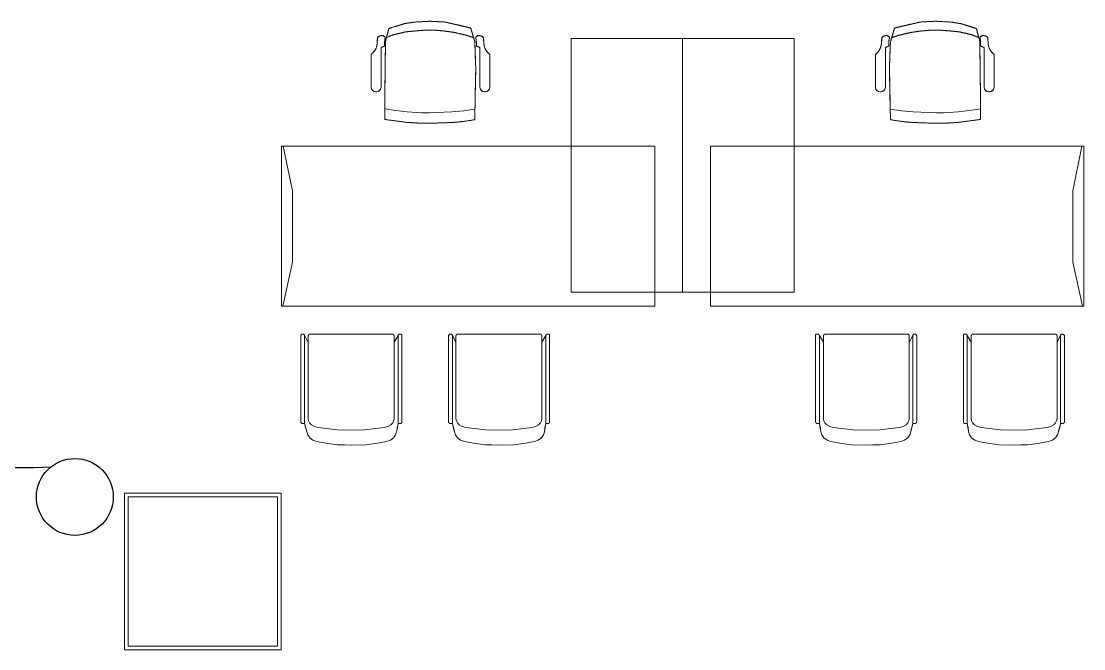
# Model space of a CAD drawing. Extents: x -1281 to 23780, y 0 to 7214.
# Drawn here: x 2525 to 3095, y 2364 to 2700 of the extents above; entities that cross this region are included whole.
import ezdxf

# ---------------------------------------------------------------- set-up
doc = ezdxf.new("R2010")
doc.units = 0
doc.header["$LTSCALE"] = 25
doc.header["$MEASUREMENT"] = 0
doc.layers.get('0').update_dxf_attribs({"color": 9, "lineweight": 9})
for name, color, linetype, lineweight in [('01', 9, 'Continuous', 9), ('05', 9, 'Continuous', 9), ('10', 9, 'Continuous', 9), ('14', 9, 'Continuous', 9), ('40', 9, 'Continuous', 9), ('DATA TAVAN', 160, 'Continuous', 30)]:
    doc.layers.add(name, color=color, linetype=linetype, lineweight=lineweight)

# ---------------------------------------------------------------- blocks, each defined once
blk = doc.blocks.new('Group-32-1')
for p, q in [((384804.5516, 69159.371), (384804.573, 69159.3356)), ((384804.5731, 69159.3699), (384804.573, 69159.3694)), ((384804.573, 69159.3694), (384804.573, 69159.3689)), ((384804.573, 69159.3689), (384804.573, 69158.9239)), ((384804.5732, 69159.3709), (384804.5731, 69159.3704)), ((384804.5731, 69159.3704), (384804.5731, 69159.3699)), ((384804.5733, 69159.3713), (384804.5732, 69159.3709)), ((384804.5735, 69159.3718), (384804.5733, 69159.3713)), ((384804.5736, 69159.3723), (384804.5735, 69159.3718)), ((384804.5738, 69159.3727), (384804.5736, 69159.3723)), ((384804.574, 69159.3732), (384804.5738, 69159.3727)), ((384804.5742, 69159.3736), (384804.574, 69159.3732)), ((384804.5745, 69159.374), (384804.5742, 69159.3736)), ((384804.5747, 69159.3745), (384804.5745, 69159.374)), ((384804.575, 69159.3749), (384804.5747, 69159.3745)), ((384804.5753, 69159.3752), (384804.575, 69159.3749)), ((384804.5756, 69159.3756), (384804.5753, 69159.3752)), ((384804.576, 69159.376), (384804.5756, 69159.3756)), ((384804.5763, 69159.3763), (384804.576, 69159.376)), ((384804.5767, 69159.3766), (384804.5763, 69159.3763)), ((384804.5771, 69159.3769), (384804.5767, 69159.3766)), ((384804.5775, 69159.3772), (384804.5771, 69159.3769)), ((384804.5779, 69159.3775), (384804.5775, 69159.3772)), ((384804.5783, 69159.3777), (384804.5779, 69159.3775)), ((384804.5788, 69159.3779), (384804.5783, 69159.3777)), ((384804.5792, 69159.3781), (384804.5788, 69159.3779)), ((384804.5797, 69159.3783), (384804.5792, 69159.3781)), ((384804.5801, 69159.3785), (384804.5797, 69159.3783)), ((384804.5806, 69159.3786), (384804.5801, 69159.3785)), ((384804.5811, 69159.3787), (384804.5806, 69159.3786)), ((384804.5816, 69159.3788), (384804.5811, 69159.3787)), ((384804.5821, 69159.3789), (384804.5816, 69159.3788)), ((384804.5825, 69159.3789), (384804.5821, 69159.3789)), ((384804.583, 69159.3789), (384804.5825, 69159.3789)), ((384805.023, 69159.3789), (384804.583, 69159.3789)), ((384805.0235, 69159.3789), (384805.023, 69159.3789)), ((384805.024, 69159.3789), (384805.0235, 69159.3789)), ((384805.0245, 69159.3788), (384805.024, 69159.3789)), ((384805.0249, 69159.3787), (384805.0245, 69159.3788)), ((384805.0254, 69159.3786), (384805.0249, 69159.3787)), ((384805.0259, 69159.3785), (384805.0254, 69159.3786)), ((384805.0264, 69159.3783), (384805.0259, 69159.3785)), ((384805.0268, 69159.3781), (384805.0264, 69159.3783)), ((384805.0273, 69159.3779), (384805.0268, 69159.3781)), ((384805.0277, 69159.3777), (384805.0273, 69159.3779)), ((384805.0281, 69159.3775), (384805.0277, 69159.3777)), ((384805.0285, 69159.3772), (384805.0281, 69159.3775)), ((384805.029, 69159.3769), (384805.0285, 69159.3772)), ((384805.0293, 69159.3766), (384805.029, 69159.3769)), ((384805.0297, 69159.3763), (384805.0293, 69159.3766)), ((384805.0301, 69159.376), (384805.0297, 69159.3763)), ((384805.0304, 69159.3756), (384805.0301, 69159.376)), ((384805.0307, 69159.3752), (384805.0304, 69159.3756)), ((384805.031, 69159.3749), (384805.0307, 69159.3752)), ((384805.0313, 69159.3745), (384805.031, 69159.3749)), ((384805.0316, 69159.374), (384805.0313, 69159.3745)), ((384805.0318, 69159.3736), (384805.0316, 69159.374)), ((384805.032, 69159.3732), (384805.0318, 69159.3736)), ((384805.0322, 69159.3727), (384805.032, 69159.3732)), ((384805.0324, 69159.3723), (384805.0322, 69159.3727)), ((384805.0326, 69159.3718), (384805.0324, 69159.3723)), ((384805.0327, 69159.3713), (384805.0326, 69159.3718)), ((384805.0328, 69159.3709), (384805.0327, 69159.3713)), ((384805.0329, 69159.3704), (384805.0328, 69159.3709)), ((384805.0329, 69159.3699), (384805.0329, 69159.3704)), ((384805.033, 69159.3694), (384805.0329, 69159.3699)), ((384805.0521, 69159.3725), (384805.033, 69159.3345)), ((384805.033, 69159.3689), (384805.033, 69159.3694)), ((384805.033, 69158.9322), (384805.033, 69159.3689)), ((384805.033, 69158.9322), (384805.033, 69158.9322)), ((384804.5516, 69158.8992), (384804.558, 69158.8616)), ((384805.0524, 69158.8992), (384805.0423, 69158.8616))]:
    blk.add_line(p, q)
at = {"flags": 128}
for points in [[(384804.5309, 69158.9092), (384804.5309, 69158.9087), (384804.531, 69158.9082), (384804.531, 69158.9077), (384804.5311, 69158.9072), (384804.5312, 69158.9068), (384804.5314, 69158.9063), (384804.5315, 69158.9058), (384804.5317, 69158.9054), (384804.5319, 69158.9049), (384804.5321, 69158.9045), (384804.5324, 69158.904), (384804.5326, 69158.9036), (384804.5329, 69158.9032), (384804.5332, 69158.9028), (384804.5335, 69158.9025), (384804.5339, 69158.9021), (384804.5342, 69158.9018), (384804.5346, 69158.9015), (384804.535, 69158.9012), (384804.5354, 69158.9009), (384804.5358, 69158.9006), (384804.5362, 69158.9004), (384804.5367, 69158.9001), (384804.5371, 69158.8999), (384804.5376, 69158.8998), (384804.538, 69158.8996), (384804.5385, 69158.8995), (384804.539, 69158.8994), (384804.5395, 69158.8993), (384804.54, 69158.8992), (384804.5404, 69158.8992), (384804.5409, 69158.8992), (384804.5516, 69158.8992), (384804.5516, 69159.3689), (384804.5516, 69159.3694), (384804.5516, 69159.3699), (384804.5515, 69159.3704), (384804.5515, 69159.3709), (384804.5513, 69159.3713), (384804.5512, 69159.3718), (384804.5511, 69159.3723), (384804.5509, 69159.3727), (384804.5507, 69159.3732), (384804.5505, 69159.3736), (384804.5502, 69159.374), (384804.55, 69159.3745), (384804.5497, 69159.3749), (384804.5494, 69159.3752), (384804.5491, 69159.3756), (384804.5487, 69159.376), (384804.5484, 69159.3763), (384804.548, 69159.3766), (384804.5476, 69159.3769), (384804.5472, 69159.3772), (384804.5468, 69159.3775), (384804.5464, 69159.3777), (384804.5459, 69159.3779), (384804.5455, 69159.3781), (384804.545, 69159.3783), (384804.5445, 69159.3785), (384804.5441, 69159.3786), (384804.5436, 69159.3787), (384804.5431, 69159.3788), (384804.5426, 69159.3789), (384804.5421, 69159.3789), (384804.5416, 69159.3789), (384804.5359, 69159.3789), (384804.5357, 69159.3789), (384804.5354, 69159.3789), (384804.5352, 69159.3788), (384804.535, 69159.3788), (384804.5347, 69159.3788), (384804.5345, 69159.3787), (384804.5343, 69159.3786), (384804.534, 69159.3785), (384804.5338, 69159.3784), (384804.5336, 69159.3783), (384804.5334, 69159.3782), (384804.5332, 69159.3781), (384804.533, 69159.3779), (384804.5328, 69159.3778), (384804.5326, 69159.3776), (384804.5324, 69159.3774), (384804.5322, 69159.3773), (384804.5321, 69159.3771), (384804.5319, 69159.3769), (384804.5318, 69159.3767), (384804.5316, 69159.3765), (384804.5315, 69159.3763), (384804.5314, 69159.376), (384804.5313, 69159.3758), (384804.5312, 69159.3756), (384804.5312, 69159.3754), (384804.5311, 69159.3751), (384804.531, 69159.3749), (384804.531, 69159.3746), (384804.531, 69159.3744), (384804.5309, 69159.3741), (384804.5309, 69159.3739), (384804.5309, 69158.9092)], [(384805.0521, 69158.8992), (384805.0628, 69158.8992), (384805.0633, 69158.8992), (384805.0638, 69158.8992), (384805.0642, 69158.8993), (384805.0647, 69158.8994), (384805.0652, 69158.8995), (384805.0657, 69158.8996), (384805.0661, 69158.8998), (384805.0666, 69158.8999), (384805.0671, 69158.9001), (384805.0675, 69158.9004), (384805.0679, 69158.9006), (384805.0683, 69158.9009), (384805.0687, 69158.9012), (384805.0691, 69158.9015), (384805.0695, 69158.9018), (384805.0698, 69158.9021), (384805.0702, 69158.9025), (384805.0705, 69158.9028), (384805.0708, 69158.9032), (384805.0711, 69158.9036), (384805.0714, 69158.904), (384805.0716, 69158.9045), (384805.0718, 69158.9049), (384805.072, 69158.9054), (384805.0722, 69158.9058), (384805.0723, 69158.9063), (384805.0725, 69158.9068), (384805.0726, 69158.9072), (384805.0727, 69158.9077), (384805.0727, 69158.9082), (384805.0728, 69158.9087), (384805.0728, 69158.9092), (384805.0728, 69159.3689), (384805.0728, 69159.3694), (384805.0727, 69159.3699), (384805.0727, 69159.3704), (384805.0726, 69159.3709), (384805.0725, 69159.3713), (384805.0723, 69159.3718), (384805.0722, 69159.3723), (384805.072, 69159.3727), (384805.0718, 69159.3732), (384805.0716, 69159.3736), (384805.0714, 69159.374), (384805.0711, 69159.3745), (384805.0708, 69159.3749), (384805.0705, 69159.3752), (384805.0702, 69159.3756), (384805.0698, 69159.376), (384805.0695, 69159.3763), (384805.0691, 69159.3766), (384805.0687, 69159.3769), (384805.0683, 69159.3772), (384805.0679, 69159.3775), (384805.0675, 69159.3777), (384805.0671, 69159.3779), (384805.0666, 69159.3781), (384805.0661, 69159.3783), (384805.0657, 69159.3785), (384805.0652, 69159.3786), (384805.0647, 69159.3787), (384805.0642, 69159.3788), (384805.0638, 69159.3789), (384805.0633, 69159.3789), (384805.0628, 69159.3789), (384805.0621, 69159.3789), (384805.0616, 69159.3789), (384805.0611, 69159.3789), (384805.0606, 69159.3788), (384805.0601, 69159.3787), (384805.0596, 69159.3786), (384805.0592, 69159.3785), (384805.0587, 69159.3783), (384805.0582, 69159.3781), (384805.0578, 69159.3779), (384805.0574, 69159.3777), (384805.0569, 69159.3775), (384805.0565, 69159.3772), (384805.0561, 69159.3769), (384805.0557, 69159.3766), (384805.0554, 69159.3763), (384805.055, 69159.376), (384805.0547, 69159.3756), (384805.0543, 69159.3752), (384805.054, 69159.3749), (384805.0538, 69159.3745), (384805.0535, 69159.374), (384805.0533, 69159.3736), (384805.053, 69159.3732), (384805.0528, 69159.3727), (384805.0527, 69159.3723), (384805.0525, 69159.3718), (384805.0524, 69159.3713), (384805.0523, 69159.3709), (384805.0522, 69159.3704), (384805.0521, 69159.3699), (384805.0521, 69159.3694), (384805.0521, 69159.3689), (384805.0521, 69158.8992)]]:
    blk.add_lwpolyline(points, close=True, dxfattribs=at)
for points in [[(384804.5309, 69158.9092, 0.414214), (384804.5409, 69158.8992), (384804.5516, 69158.8992), (384804.5516, 69159.3689, 0.414214), (384804.5416, 69159.3789), (384804.5359, 69159.3789, 0.414214), (384804.5309, 69159.3739)], [(384805.0521, 69158.8992), (384805.0628, 69158.8992, 0.414214), (384805.0728, 69158.9092), (384805.0728, 69159.3689, 0.414214), (384805.0628, 69159.3789), (384805.0621, 69159.3789, 0.414214), (384805.0521, 69159.3689)]]:
    blk.add_lwpolyline(points, format="xyb", close=True, dxfattribs=at)
blk.add_lwpolyline([(384805.033, 69158.9322), (384805.033, 69159.3689, 0.414214), (384805.023, 69159.3789), (384804.583, 69159.3789, 0.414214), (384804.573, 69159.3689), (384804.573, 69158.9239), (384804.5738, 69158.9202)], format="xyb", dxfattribs=at)
for points in [[(384804.573, 69158.9322), (384804.573, 69158.9239), (384804.5752, 69158.9142), (384804.5804, 69158.903), (384804.5903, 69158.8926), (384804.6064, 69158.8839), (384804.6258, 69158.8783), (384804.6716, 69158.8721), (384804.7307, 69158.8665), (384804.803, 69158.8644)], [(384805.033, 69158.9322), (384805.033, 69158.9239), (384805.0308, 69158.9142), (384805.0256, 69158.903), (384805.0157, 69158.8926), (384804.9996, 69158.8839), (384804.9803, 69158.8783), (384804.9344, 69158.8721), (384804.8753, 69158.8665), (384804.803, 69158.8644)], [(384804.5569, 69158.8806), (384804.5569, 69158.8686), (384804.5592, 69158.8546), (384804.5647, 69158.8386), (384804.5752, 69158.8236), (384804.5922, 69158.8111), (384804.6127, 69158.8031), (384804.6612, 69158.7941), (384804.7237, 69158.7861), (384804.8002, 69158.7831)], [(384805.0434, 69158.8658), (384805.0434, 69158.8686), (384805.0412, 69158.8546), (384805.0357, 69158.8386), (384805.0252, 69158.8236), (384805.0082, 69158.8111), (384804.9877, 69158.8031), (384804.9392, 69158.7941), (384804.8767, 69158.7861), (384804.8002, 69158.7831)]]:
    blk.add_lwpolyline(points, dxfattribs=at)
at = {"layer": '40'}
blk.add_lwpolyline([(384805.023, 69159.3789), (384804.583, 69159.3789, 0.414214), (384804.573, 69159.3689), (384804.573, 69159.3366), (384804.573, 69159.3356), (384804.5516, 69159.371), (384804.551, 69159.3725, 0.309775), (384804.5416, 69159.3789), (384804.5359, 69159.3789, 0.413784), (384804.5309, 69159.3739), (384804.5309, 69158.9092, 0.414214), (384804.5409, 69158.8992), (384804.5516, 69158.8992), (384804.5569, 69158.8686), (384804.5592, 69158.8546), (384804.5647, 69158.8386), (384804.5752, 69158.8236), (384804.5922, 69158.8111), (384804.6127, 69158.8031), (384804.6612, 69158.7941), (384804.7237, 69158.7861), (384804.8002, 69158.7831), (384804.8384, 69158.7846), (384804.8767, 69158.7861), (384804.9392, 69158.7941), (384804.9877, 69158.8031), (384805.0082, 69158.8111), (384805.0252, 69158.8236), (384805.0357, 69158.8386), (384805.0412, 69158.8546), (384805.0473, 69158.8804), (384805.0524, 69158.8992), (384805.0628, 69158.8992, 0.414214), (384805.0728, 69158.9092), (384805.0728, 69159.3689, 0.781144), (384805.0521, 69159.3725), (384805.033, 69159.3345), (384805.033, 69159.3689, 0.407263), (384805.0232, 69159.3789)], format="xyb", close=True, dxfattribs=at)
blk = doc.blocks.new('Group-258-1')
at = {"linetype": 'Continuous'}
for p, q in [((384800.0983, 69164.505), (384800.0936, 69164.5084)), ((384800.71, 69164.505), (384800.7146, 69164.5084)), ((384800.2257, 69164.3995), (384800.1668, 69164.4084)), ((384800.2892, 69164.3936), (384800.2257, 69164.3995)), ((384800.3717, 69164.3904), (384800.2892, 69164.3936)), ((384800.4137, 69164.389), (384800.3717, 69164.3904)), ((384800.4502, 69164.389), (384800.4137, 69164.389)), ((384800.4792, 69164.3908), (384800.4502, 69164.389)), ((384800.5299, 69164.394), (384800.4792, 69164.3908)), ((384800.5895, 69164.4019), (384800.5299, 69164.394)), ((384800.6491, 69164.4097), (384800.5895, 69164.4019))]:
    blk.add_line(p, q, dxfattribs=at)
at = {"linetype": 'Continuous', "flags": 128}
for points in [[(384800.0862, 69164.6997), (384800.0862, 69164.6409), (384800.0862, 69164.6409)], [(384800.722, 69164.6997), (384800.722, 69164.6409), (384800.722, 69164.6409)], [(384800.0862, 69164.6409), (384800.0862, 69164.5259), (384800.0862, 69164.6409)], [(384800.1395, 69164.5259), (384800.1395, 69164.6409), (384800.1395, 69164.6409)], [(384800.6687, 69164.5259), (384800.6687, 69164.6409), (384800.6687, 69164.6409)], [(384800.722, 69164.6409), (384800.722, 69164.5259), (384800.722, 69164.6409)], [(384800.0862, 69164.5259), (384800.0862, 69164.5259), (384800.087, 69164.52)], [(384800.0862, 69164.5259), (384800.087, 69164.52), (384800.087, 69164.52)], [(384800.087, 69164.52), (384800.087, 69164.52), (384800.0892, 69164.5143)], [(384800.087, 69164.52), (384800.0892, 69164.5143), (384800.0892, 69164.5143)], [(384800.0892, 69164.5143), (384800.0892, 69164.5143), (384800.0929, 69164.5094)], [(384800.0892, 69164.5143), (384800.0936, 69164.5084), (384800.0929, 69164.5094)], [(384800.0977, 69164.5054), (384800.0977, 69164.5054), (384800.1034, 69164.5026)], [(384800.0977, 69164.5054), (384800.1034, 69164.5026), (384800.1034, 69164.5026)], [(384800.1034, 69164.5026), (384800.1034, 69164.5026), (384800.1096, 69164.5011)], [(384800.1034, 69164.5026), (384800.1096, 69164.5011), (384800.1096, 69164.5011)], [(384800.1096, 69164.5011), (384800.1096, 69164.5011), (384800.1161, 69164.5011)], [(384800.1096, 69164.5011), (384800.1161, 69164.5011), (384800.1161, 69164.5011)], [(384800.1161, 69164.5011), (384800.1161, 69164.5011), (384800.1223, 69164.5026)], [(384800.1161, 69164.5011), (384800.1223, 69164.5026), (384800.1223, 69164.5026)], [(384800.1223, 69164.5026), (384800.1223, 69164.5026), (384800.128, 69164.5054)], [(384800.1223, 69164.5026), (384800.128, 69164.5054), (384800.128, 69164.5054)], [(384800.128, 69164.5054), (384800.128, 69164.5054), (384800.1328, 69164.5094)], [(384800.128, 69164.5054), (384800.1328, 69164.5094), (384800.1328, 69164.5094)], [(384800.1328, 69164.5094), (384800.1328, 69164.5094), (384800.1365, 69164.5143)], [(384800.1328, 69164.5094), (384800.1365, 69164.5143), (384800.1365, 69164.5143)], [(384800.1365, 69164.5143), (384800.1365, 69164.5143), (384800.1387, 69164.52)], [(384800.1365, 69164.5143), (384800.1387, 69164.52), (384800.1387, 69164.52)], [(384800.1387, 69164.52), (384800.1387, 69164.52), (384800.1395, 69164.5259)], [(384800.1387, 69164.52), (384800.1395, 69164.5259), (384800.1395, 69164.5259)], [(384800.6695, 69164.52), (384800.6695, 69164.52), (384800.6687, 69164.5259)], [(384800.6695, 69164.52), (384800.6687, 69164.5259), (384800.6687, 69164.5259)], [(384800.6718, 69164.5143), (384800.6718, 69164.5143), (384800.6695, 69164.52)], [(384800.6718, 69164.5143), (384800.6695, 69164.52), (384800.6695, 69164.52)], [(384800.6754, 69164.5094), (384800.6754, 69164.5094), (384800.6718, 69164.5143)], [(384800.6754, 69164.5094), (384800.6718, 69164.5143), (384800.6718, 69164.5143)], [(384800.6802, 69164.5054), (384800.6802, 69164.5054), (384800.6754, 69164.5094)], [(384800.6802, 69164.5054), (384800.6754, 69164.5094), (384800.6754, 69164.5094)], [(384800.6859, 69164.5026), (384800.6859, 69164.5026), (384800.6802, 69164.5054)], [(384800.6859, 69164.5026), (384800.6802, 69164.5054), (384800.6802, 69164.5054)], [(384800.6922, 69164.5011), (384800.6922, 69164.5011), (384800.6859, 69164.5026)], [(384800.6922, 69164.5011), (384800.6859, 69164.5026), (384800.6859, 69164.5026)], [(384800.6986, 69164.5011), (384800.6986, 69164.5011), (384800.6922, 69164.5011)], [(384800.6986, 69164.5011), (384800.6922, 69164.5011), (384800.6922, 69164.5011)], [(384800.7048, 69164.5026), (384800.7048, 69164.5026), (384800.6986, 69164.5011)], [(384800.7048, 69164.5026), (384800.6986, 69164.5011), (384800.6986, 69164.5011)], [(384800.7105, 69164.5054), (384800.7105, 69164.5054), (384800.7048, 69164.5026)], [(384800.7105, 69164.5054), (384800.7048, 69164.5026), (384800.7048, 69164.5026)], [(384800.719, 69164.5143), (384800.7146, 69164.5084), (384800.7153, 69164.5094)], [(384800.719, 69164.5143), (384800.719, 69164.5143), (384800.7153, 69164.5094)], [(384800.7213, 69164.52), (384800.7213, 69164.52), (384800.719, 69164.5143)], [(384800.7213, 69164.52), (384800.719, 69164.5143), (384800.719, 69164.5143)], [(384800.722, 69164.5259), (384800.722, 69164.5259), (384800.7213, 69164.52)], [(384800.722, 69164.5259), (384800.7213, 69164.52), (384800.7213, 69164.52)]]:
    blk.add_lwpolyline(points, close=True, dxfattribs=at)
at = {"linetype": 'Continuous'}
for points in [[(384800.1886, 69164.8426), (384800.1775, 69164.8055), (384800.1663, 69164.7685)], [(384800.2312, 69164.8536), (384800.2099, 69164.8481), (384800.1886, 69164.8426)], [(384800.3272, 69164.8751), (384800.2792, 69164.8644), (384800.2312, 69164.8536)], [(384800.3841, 69164.8318), (384800.3546, 69164.8291), (384800.3252, 69164.8264)], [(384800.4074, 69164.8792), (384800.3673, 69164.8772), (384800.3272, 69164.8751)], [(384800.4307, 69164.8318), (384800.4074, 69164.8318), (384800.3841, 69164.8318)], [(384800.4932, 69164.8746), (384800.4503, 69164.8769), (384800.4074, 69164.8792)], [(384800.4872, 69164.8271), (384800.4589, 69164.8295), (384800.4307, 69164.8318)], [(384800.5432, 69164.8666), (384800.5182, 69164.8706), (384800.4932, 69164.8746)], [(384800.6271, 69164.8405), (384800.5851, 69164.8535), (384800.5432, 69164.8666)], [(384800.6454, 69164.7717), (384800.6363, 69164.8061), (384800.6271, 69164.8405)], [(384800.1182, 69164.7571), (384800.1184, 69164.788), (384800.1261, 69164.8013), (384800.1481, 69164.8026)], [(384800.1481, 69164.8026), (384800.1523, 69164.8031), (384800.1616, 69164.7937)], [(384800.1585, 69164.7715), (384800.1583, 69164.7588), (384800.158, 69164.7461)], [(384800.1616, 69164.7937), (384800.1601, 69164.7826), (384800.1585, 69164.7715)], [(384800.2113, 69164.8039), (384800.1911, 69164.7972), (384800.1708, 69164.7905)], [(384800.2746, 69164.8191), (384800.2429, 69164.8115), (384800.2113, 69164.8039)], [(384800.3252, 69164.8264), (384800.2999, 69164.8227), (384800.2746, 69164.8191)], [(384800.5356, 69164.8225), (384800.5114, 69164.8248), (384800.4872, 69164.8271)], [(384800.5919, 69164.8096), (384800.5638, 69164.8161), (384800.5356, 69164.8225)], [(384800.637, 69164.7924), (384800.6046, 69164.8075), (384800.5919, 69164.8096)], [(384800.6491, 69164.4746), (384800.6472, 69164.6232), (384800.6454, 69164.7717)], [(384800.6601, 69164.8026), (384800.656, 69164.8031), (384800.6466, 69164.7937)], [(384800.6466, 69164.7937), (384800.6482, 69164.7826), (384800.6497, 69164.7715)], [(384800.6497, 69164.7715), (384800.65, 69164.7588), (384800.6502, 69164.7461)], [(384800.69, 69164.7571), (384800.6898, 69164.788), (384800.6822, 69164.8013), (384800.6601, 69164.8026)], [(384800.0854, 69164.7011), (384800.1126, 69164.7212), (384800.1182, 69164.7571)], [(384800.158, 69164.7461), (384800.1488, 69164.7423), (384800.1395, 69164.7385)], [(384800.1395, 69164.7385), (384800.1395, 69164.6897), (384800.1395, 69164.6409)], [(384800.1663, 69164.7685), (384800.1639, 69164.6975), (384800.1616, 69164.6266)], [(384800.6502, 69164.7461), (384800.6595, 69164.7423), (384800.6687, 69164.7385)], [(384800.6687, 69164.7385), (384800.6687, 69164.6897), (384800.6687, 69164.6409)], [(384800.7229, 69164.7011), (384800.6957, 69164.7212), (384800.69, 69164.7571)], [(384800.1616, 69164.6266), (384800.1642, 69164.4892), (384800.1668, 69164.3518)], [(384800.6491, 69164.3531), (384800.6491, 69164.4138), (384800.6491, 69164.4746)], [(384800.1668, 69164.3518), (384800.2302, 69164.3409), (384800.278, 69164.3374)], [(384800.278, 69164.3374), (384800.3427, 69164.3349), (384800.4074, 69164.3324)], [(384800.4074, 69164.3324), (384800.4288, 69164.3324), (384800.4502, 69164.3324)], [(384800.4502, 69164.3324), (384800.4901, 69164.3349), (384800.5299, 69164.3374)], [(384800.5299, 69164.3374), (384800.5895, 69164.3452), (384800.6491, 69164.3531)]]:
    blk.add_open_spline(points, degree=2, dxfattribs=at)
at = {"layer": '40'}
blk.add_lwpolyline([(384800.6491, 69164.3531), (384800.5895, 69164.3452), (384800.5299, 69164.3374), (384800.4502, 69164.3324), (384800.4074, 69164.3324), (384800.3427, 69164.3349), (384800.278, 69164.3374), (384800.2222, 69164.3433), (384800.1668, 69164.3518), (384800.1642, 69164.4892), (384800.1616, 69164.6266), (384800.1639, 69164.6975), (384800.1663, 69164.7685), (384800.1732, 69164.7913), (384800.1886, 69164.8426), (384800.3272, 69164.8751), (384800.4074, 69164.8792), (384800.4932, 69164.8746), (384800.5432, 69164.8666), (384800.6271, 69164.8405), (384800.6454, 69164.7717), (384800.6472, 69164.6232), (384800.6491, 69164.4746), (384800.6491, 69164.4097)], close=True, dxfattribs=at)
for points in [[(384800.1395, 69164.7385), (384800.158, 69164.7461), (384800.1583, 69164.7588), (384800.1585, 69164.7715), (384800.1616, 69164.7937), (384800.1481, 69164.8026, 0.293897), (384800.1206, 69164.7899), (384800.1182, 69164.7571, -0.205), (384800.0854, 69164.7011), (384800.0862, 69164.6997), (384800.0862, 69164.5259, 0.937941), (384800.1395, 69164.5259)], [(384800.6687, 69164.7385), (384800.6502, 69164.7461), (384800.65, 69164.7588), (384800.6497, 69164.7715), (384800.6466, 69164.7937), (384800.6601, 69164.8026, -0.293897), (384800.6877, 69164.7899), (384800.69, 69164.7571, 0.205), (384800.7229, 69164.7011), (384800.722, 69164.6997), (384800.722, 69164.5259, -0.937941), (384800.6687, 69164.5259)]]:
    blk.add_lwpolyline(points, format="xyb", close=True, dxfattribs=at)
blk = doc.blocks.new('Group-8-1')
for p, q in [((384791.7973, 69160.1985), (384791.7973, 69159.4172)), ((384791.7973, 69159.4172), (384792.2453, 69159.4172))]:
    blk.add_line(p, q)
blk.add_lwpolyline([(384792.395, 69160.776), (384792.395, 69159.4172), (384792.2453, 69159.4172), (384792.2453, 69159.3415), (384790.2453, 69159.3415), (384790.2453, 69160.1981), (384791.7973, 69160.1985), (384791.7973, 69160.776)], close=True)
at = {"flags": 128}
for points in [[(384792.2453, 69159.4172), (384792.395, 69159.4172), (384792.395, 69160.776), (384791.7973, 69160.776), (384791.7973, 69160.1985)], [(384790.2457, 69160.1985), (384790.2547, 69160.1985), (384790.3041, 69159.9608), (384790.3041, 69159.5776), (384790.2526, 69159.3415), (384790.2453, 69159.3415), (384790.2453, 69160.1981)]]:
    blk.add_lwpolyline(points, dxfattribs=at)
for points in [[(384792.2453, 69160.1985), (384790.2453, 69160.1985), (384790.2453, 69159.3415), (384792.2453, 69159.3415), (384792.2453, 69160.1985)], [(384792.2453, 69160.1985), (384790.2453, 69160.1985), (384790.2453, 69159.3415), (384792.2453, 69159.3415)]]:
    blk.add_lwpolyline(points, close=True, dxfattribs=at)
blk = doc.blocks.new('Group-19-11')
at = {"color": 7, "extrusion": (0, 0, -1), "zscale": -1}
for name, p in [('Group-258-1', (-384801.2026, -69165.6592)), ('Group-32-1', (-384805.1762, -69161.835)), ('Group-32-1', (-384805.968, -69161.835))]:
    blk.add_blockref(name, p, dxfattribs=at)
blk.add_blockref('Group-8-1', (-384790.2453, -69161.6485))
blk = doc.blocks.new('p-kolon_80x80')
blk.add_lwpolyline([(-40, -40), (40, -40), (40, 40), (-40, 40)], close=True)
blk = doc.blocks.new('p-zemin kat')
at = {"layer": '14'}
blk.add_lwpolyline([(2580.5, 2363), (2664.5, 2363), (2664.5, 2447), (2580.5, 2447)], close=True, dxfattribs=at)
at = {"layer": '01'}
blk.add_blockref('p-kolon_80x80', (2622.5, 2405), dxfattribs=at)

msp = doc.modelspace()

# ---------------------------------------------------------------- linework, layer by layer
at = {"layer": 'DATA TAVAN', "color": 2}
msp.add_circle((2553.89, 2444.92), 20.59, dxfattribs=at)
msp.add_arc((2520.21, 3078.14), 617.53, 219.16313, 271.92647, dxfattribs=at)

# ---------------------------------------------------------------- block references
at = {"layer": '05', "color": 7, "yscale": 100, "zscale": 100}
for p, xscale in [((2664.64, 2777.79), 100), ((3094.58, 2777.79), -100)]:
    msp.add_blockref('Group-19-11', p, dxfattribs=dict(at, xscale=xscale))
at = {"layer": '10'}
msp.add_blockref('p-zemin kat', (0, 0), dxfattribs=at)

doc.saveas('drawing.dxf')
